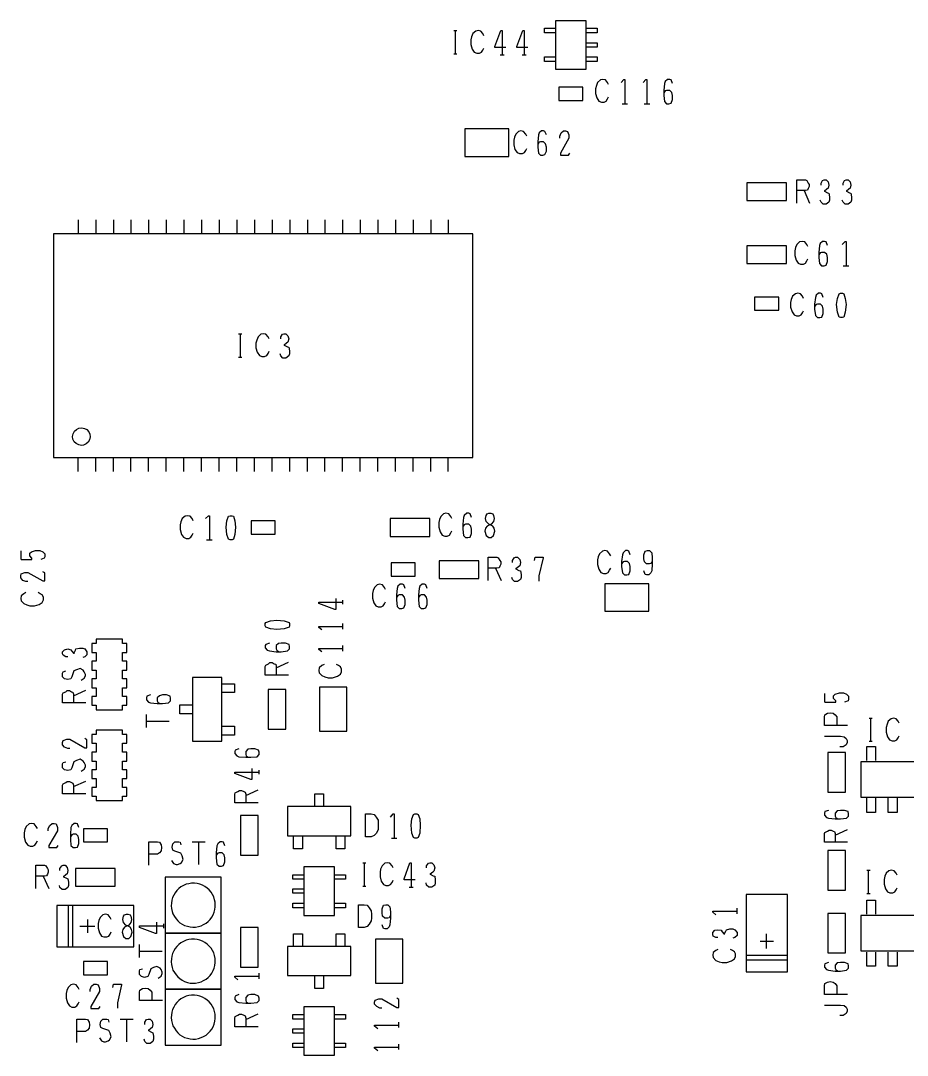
# Model space of a CAD drawing. Header units: millimetres. Extents: x 0 to 1189, y 35 to 806.
# Drawn here: x 520.2 to 630.9, y 424.9 to 554 of the extents above; entities that cross this region are included whole.
import ezdxf

# ---------------------------------------------------------------- set-up
doc = ezdxf.new("R2010")
doc.units = ezdxf.units.MM
doc.layers.add('Pen 1', color=7, linetype='Continuous')

msp = doc.modelspace()

# ---------------------------------------------------------------- linework, layer by layer
at = {"layer": 'Pen 1', "color": 7, "lineweight": 30}
for p, q in [((574.28, 552.83), (574.65, 552.83)), ((574.45, 552.83), (574.45, 549.92)), ((574.28, 549.92), (574.65, 549.92)), ((580.08, 549.8), (580.58, 549.8)), ((582.83, 549.8), (583.33, 549.8)), ((595.33, 543.67), (596, 543.67)), ((598.08, 543.67), (598.75, 543.67)), ((618.03, 532.83), (618.72, 531.28)), ((527.38, 529.2), (527.38, 527.45)), ((529.58, 529.2), (529.58, 527.45)), ((531.78, 529.2), (531.78, 527.45)), ((533.97, 529.2), (533.97, 527.45)), ((536.17, 529.2), (536.17, 527.45)), ((538.38, 529.2), (538.38, 527.45)), ((540.58, 529.2), (540.58, 527.45)), ((542.78, 529.2), (542.78, 527.45)), ((544.97, 529.2), (544.97, 527.45)), ((547.2, 529.2), (547.2, 527.45)), ((549.4, 529.2), (549.4, 527.45)), ((551.6, 529.2), (551.6, 527.45)), ((553.8, 529.2), (553.8, 527.45)), ((556, 529.2), (556, 527.45)), ((558.2, 529.2), (558.2, 527.45)), ((560.4, 529.2), (560.4, 527.45)), ((562.6, 529.2), (562.6, 527.45)), ((564.8, 529.2), (564.8, 527.45)), ((567, 529.2), (567, 527.45)), ((569.2, 529.2), (569.2, 527.45)), ((571.4, 529.2), (571.4, 527.45)), ((573.6, 529.2), (573.6, 527.45)), ((622.92, 523.45), (623.62, 523.45)), ((547.42, 514.95), (547.83, 514.95)), ((547.6, 514.95), (547.6, 512.05)), ((547.42, 512.05), (547.83, 512.05)), ((527.38, 497.75), (527.38, 499.5)), ((529.58, 497.75), (529.58, 499.5)), ((531.78, 497.75), (531.78, 499.5)), ((533.97, 497.75), (533.97, 499.5)), ((536.17, 497.75), (536.17, 499.5)), ((538.38, 497.75), (538.38, 499.5)), ((540.58, 497.75), (540.58, 499.5)), ((542.78, 497.75), (542.78, 499.5)), ((544.97, 497.75), (544.97, 499.5)), ((547.2, 497.75), (547.2, 499.5)), ((549.4, 497.75), (549.4, 499.5)), ((551.6, 497.75), (551.6, 499.5)), ((553.8, 497.75), (553.8, 499.5)), ((556, 497.75), (556, 499.5)), ((558.2, 497.75), (558.2, 499.5)), ((560.4, 497.75), (560.4, 499.5)), ((562.6, 497.75), (562.6, 499.5)), ((564.8, 497.75), (564.8, 499.5)), ((567, 497.75), (567, 499.5)), ((569.2, 497.75), (569.2, 499.5)), ((571.4, 497.75), (571.4, 499.5)), ((573.6, 497.75), (573.6, 499.5)), ((543.42, 489.23), (544.12, 489.23)), ((579.5, 485.7), (580.2, 484.15)), ((560.45, 481.2), (560.45, 481.7)), ((560.45, 478.1), (560.45, 478.77)), ((560.45, 475.35), (560.45, 476.02)), ((552.1, 473.27), (553.65, 473.95)), ((526.78, 469.77), (528.33, 470.45)), ((535.9, 465.8), (535.9, 467.42)), ((535.9, 466.58), (538.75, 466.58)), ((626.15, 466.98), (626.55, 466.98)), ((626.33, 466.98), (626.33, 464.08)), ((626.15, 464.08), (626.55, 464.08)), ((549.97, 459.98), (549.97, 460.48)), ((526.78, 458.42), (528.33, 459.1)), ((548.3, 457.3), (549.85, 458)), ((621.92, 452.38), (623.47, 453.05)), ((541.62, 451.52), (543.25, 451.52)), ((542.4, 451.52), (542.4, 448.7)), ((566.5, 452), (567.17, 452)), ((562.92, 448.9), (563.3, 448.9)), ((563.08, 448.9), (563.08, 446)), ((523, 447.25), (523.7, 445.7)), ((625.88, 448), (626.28, 448)), ((626.05, 448), (626.05, 445.08)), ((562.92, 446), (563.3, 446)), ((568.72, 445.88), (569.22, 445.88)), ((625.88, 445.08), (626.28, 445.08)), ((526.17, 438.42), (526.17, 443.58)), ((526.72, 438.42), (526.72, 443.58)), ((609.67, 442.52), (609.67, 443.23)), ((528.53, 441.85), (528.53, 440.15)), ((527.6, 441), (529.45, 441)), ((538.08, 440.75), (538.08, 441.27)), ((613.35, 438.2), (613.35, 440.05)), ((535.03, 437.1), (535.03, 438.73)), ((612.53, 439.12), (614.2, 439.12)), ((535.03, 437.88), (537.88, 437.88)), ((615.95, 437.33), (610.78, 437.33)), ((615.95, 436.77), (610.78, 436.77)), ((549.97, 434.42), (549.97, 435.12)), ((532.62, 429.38), (534.25, 429.38)), ((533.4, 429.38), (533.4, 426.55)), ((548.3, 429.35), (549.85, 430.05)), ((567.42, 428.33), (567.42, 429)), ((567.42, 425.58), (567.42, 426.25))]:
    msp.add_line(p, q, dxfattribs=at)
for points in [[(585.6, 552.55), (585.6, 553.1), (586.97, 553.1), (586.97, 552.55), (585.6, 552.55)], [(590.83, 554.05), (586.97, 554.05), (586.97, 548), (590.83, 548), (590.83, 554.05)], [(590.83, 552.55), (590.83, 553.1), (592.2, 553.1), (592.2, 552.55), (590.83, 552.55)], [(578.05, 552.17), (577.92, 552.45), (577.65, 552.75), (577.33, 552.83), (577.03, 552.75), (576.67, 552.45), (576.5, 552.05), (576.42, 551.67), (576.42, 551.08), (576.6, 550.5), (576.85, 550.12), (577.15, 550), (577.5, 550), (577.75, 550.12), (577.92, 550.38), (578.05, 550.62)], [(580.8, 550.7), (579.42, 550.7), (579.42, 550.83), (580.15, 552.83), (580.33, 552.83), (580.33, 549.8)], [(583.55, 550.7), (582.17, 550.7), (582.17, 550.83), (582.9, 552.83), (583.08, 552.83), (583.08, 549.8)], [(590.83, 550.75), (590.83, 551.3), (592.2, 551.3), (592.2, 550.75), (590.83, 550.75)], [(585.6, 548.97), (585.6, 549.53), (586.97, 549.53), (586.97, 548.97), (585.6, 548.97)], [(590.83, 548.97), (590.83, 549.53), (592.2, 549.53), (592.2, 548.97), (590.83, 548.97)], [(593.62, 546.08), (593.5, 546.33), (593.25, 546.65), (592.9, 546.72), (592.6, 546.65), (592.25, 546.33), (592.1, 545.95), (592, 545.55), (592, 544.97), (592.17, 544.4), (592.42, 544), (592.72, 543.88), (593.08, 543.88), (593.33, 544), (593.5, 544.28), (593.62, 544.53)], [(595.17, 546.33), (595.53, 546.72), (595.65, 546.72), (595.65, 543.67)], [(597.92, 546.33), (598.28, 546.72), (598.4, 546.72), (598.4, 543.67)], [(601.58, 546.2), (601.42, 546.65), (601.25, 546.72), (600.97, 546.72), (600.67, 546.45), (600.6, 546.2), (600.53, 545.35), (600.53, 544.72), (600.6, 543.95), (600.85, 543.67), (601.15, 543.67), (601.42, 543.75), (601.58, 544.2), (601.58, 544.72), (601.5, 545.1), (601.25, 545.35), (600.85, 545.35), (600.67, 545.3), (600.53, 545.05)], [(587.4, 545.75), (587.4, 544.1), (590.42, 544.1), (590.42, 545.75), (587.4, 545.75)], [(581.17, 540.53), (575.67, 540.53), (575.67, 537.08), (581.17, 537.08), (581.17, 540.53)], [(583.4, 539.65), (583.28, 539.9), (583, 540.22), (582.67, 540.28), (582.38, 540.22), (582.03, 539.9), (581.85, 539.5), (581.78, 539.12), (581.78, 538.55), (581.92, 537.97), (582.2, 537.58), (582.5, 537.45), (582.85, 537.45), (583.1, 537.58), (583.28, 537.83), (583.4, 538.1)], [(585.85, 539.78), (585.67, 540.22), (585.5, 540.28), (585.25, 540.28), (584.95, 540.03), (584.85, 539.78), (584.78, 538.92), (584.78, 538.28), (584.85, 537.53), (585.12, 537.25), (585.42, 537.25), (585.67, 537.33), (585.85, 537.78), (585.85, 538.28), (585.75, 538.67), (585.5, 538.92), (585.12, 538.92), (584.95, 538.88), (584.78, 538.6)], [(587.53, 539.38), (587.53, 539.65), (587.7, 540.03), (588, 540.28), (588.25, 540.28), (588.5, 540.22), (588.67, 539.78), (588.67, 539.38), (587.6, 537.53), (587.6, 537.25), (588.6, 537.25), (588.78, 537.53)], [(610.88, 531.6), (615.85, 531.6), (615.85, 533.8), (610.88, 533.8), (610.88, 531.6)], [(617.12, 531.28), (617.12, 534.17), (618.2, 534.17), (618.38, 534.1), (618.55, 533.78), (618.67, 533.6), (618.67, 533.33), (618.55, 533.08), (618.47, 532.88), (618.2, 532.83), (617.12, 532.83)], [(620.15, 533.53), (620.15, 533.78), (620.35, 534.1), (620.53, 534.17), (620.78, 534.17), (621.05, 533.92), (621.12, 533.53), (621.05, 533.15), (620.88, 533), (620.58, 532.75), (620.53, 532.75)], [(622.9, 533.53), (622.9, 533.78), (623.1, 534.1), (623.28, 534.17), (623.53, 534.17), (623.8, 533.92), (623.88, 533.53), (623.8, 533.15), (623.62, 533), (623.33, 532.75), (623.28, 532.75)], [(620.58, 532.75), (620.95, 532.55), (621.12, 532.5), (621.22, 532.05), (621.22, 531.65), (621.12, 531.4), (620.78, 531.15), (620.4, 531.15), (620.15, 531.4), (620.05, 531.65)], [(623.33, 532.75), (623.7, 532.55), (623.88, 532.5), (623.97, 532.05), (623.97, 531.65), (623.88, 531.4), (623.53, 531.15), (623.15, 531.15), (622.9, 531.4), (622.8, 531.65)], [(576.67, 527.45), (524.3, 527.45), (524.3, 499.5), (576.67, 499.5), (576.67, 527.45)], [(610.88, 523.72), (615.85, 523.72), (615.85, 525.92), (610.88, 525.92), (610.88, 523.72)], [(618.5, 525.85), (618.38, 526.1), (618.12, 526.42), (617.78, 526.47), (617.47, 526.42), (617.12, 526.1), (616.95, 525.72), (616.88, 525.33), (616.88, 524.75), (617.05, 524.17), (617.3, 523.78), (617.6, 523.65), (617.95, 523.65), (618.2, 523.78), (618.38, 524.05), (618.5, 524.3)], [(620.95, 525.97), (620.78, 526.42), (620.6, 526.47), (620.35, 526.47), (620.05, 526.22), (619.97, 525.97), (619.88, 525.12), (619.88, 524.5), (619.97, 523.72), (620.22, 523.45), (620.53, 523.45), (620.78, 523.53), (620.95, 523.97), (620.95, 524.5), (620.88, 524.88), (620.6, 525.12), (620.22, 525.12), (620.05, 525.08), (619.88, 524.8)], [(622.8, 526.1), (623.15, 526.47), (623.28, 526.47), (623.28, 523.45)], [(614.88, 517.9), (614.88, 519.55), (611.85, 519.55), (611.85, 517.9), (614.88, 517.9)], [(617.97, 519.38), (617.85, 519.65), (617.6, 519.95), (617.25, 520.03), (616.95, 519.95), (616.6, 519.65), (616.42, 519.25), (616.35, 518.88), (616.35, 518.28), (616.53, 517.7), (616.78, 517.33), (617.08, 517.2), (617.42, 517.2), (617.67, 517.33), (617.85, 517.58), (617.97, 517.83)], [(620.42, 519.5), (620.25, 519.95), (620.08, 520.03), (619.83, 520.03), (619.53, 519.78), (619.45, 519.5), (619.35, 518.67), (619.35, 518.03), (619.45, 517.25), (619.7, 517), (620, 517), (620.25, 517.05), (620.42, 517.5), (620.42, 518.03), (620.35, 518.42), (620.08, 518.67), (619.7, 518.67), (619.53, 518.6), (619.35, 518.35)], [(622.83, 520.03), (623, 519.95), (623.17, 519.38), (623.28, 518.6), (623.17, 517.65), (623, 517.05), (622.83, 517), (622.58, 517), (622.4, 517.05), (622.2, 517.65), (622.1, 518.6), (622.2, 519.38), (622.4, 519.95), (622.58, 520.03), (622.83, 520.03)], [(551.22, 514.33), (551.1, 514.58), (550.83, 514.9), (550.5, 514.95), (550.17, 514.9), (549.85, 514.58), (549.67, 514.17), (549.58, 513.8), (549.58, 513.22), (549.75, 512.65), (550.03, 512.25), (550.33, 512.12), (550.65, 512.12), (550.92, 512.25), (551.1, 512.5), (551.22, 512.78)], [(552.67, 514.33), (552.67, 514.58), (552.9, 514.9), (553.08, 514.95), (553.33, 514.95), (553.58, 514.7), (553.67, 514.33), (553.58, 513.92), (553.4, 513.8), (553.1, 513.55), (553.08, 513.55)], [(553.1, 513.55), (553.5, 513.35), (553.67, 513.28), (553.75, 512.83), (553.75, 512.45), (553.67, 512.2), (553.33, 511.92), (552.95, 511.92), (552.67, 512.2), (552.6, 512.45)], [(527.78, 501.02), (527.45, 501.08), (527.12, 501.25), (526.88, 501.48), (526.72, 501.8), (526.67, 502.15), (526.75, 502.48), (526.9, 502.8), (527.15, 503.02), (527.47, 503.17), (527.83, 503.23), (528.15, 503.15), (528.47, 503), (528.7, 502.73), (528.85, 502.42), (528.88, 502.08), (528.8, 501.73), (528.62, 501.42), (528.38, 501.2), (528.05, 501.05), (527.78, 501.02)], [(541.75, 491.6), (541.62, 491.88), (541.38, 492.2), (541.03, 492.25), (540.72, 492.2), (540.38, 491.88), (540.2, 491.48), (540.12, 491.1), (540.12, 490.52), (540.3, 489.92), (540.55, 489.55), (540.85, 489.42), (541.2, 489.42), (541.45, 489.55), (541.62, 489.8), (541.75, 490.08)], [(543.3, 491.88), (543.65, 492.25), (543.78, 492.25), (543.78, 489.23)], [(546.6, 492.25), (546.78, 492.2), (546.95, 491.6), (547.03, 490.83), (546.95, 489.88), (546.78, 489.3), (546.6, 489.23), (546.35, 489.23), (546.17, 489.3), (545.95, 489.88), (545.88, 490.83), (545.95, 491.6), (546.17, 492.2), (546.35, 492.25), (546.6, 492.25)], [(574.05, 491.9), (573.9, 492.15), (573.65, 492.48), (573.3, 492.55), (573, 492.48), (572.67, 492.15), (572.5, 491.77), (572.4, 491.38), (572.4, 490.8), (572.58, 490.23), (572.83, 489.83), (573.15, 489.7), (573.47, 489.7), (573.75, 489.83), (573.9, 490.1), (574.05, 490.35)], [(576.5, 492.02), (576.33, 492.48), (576.15, 492.55), (575.9, 492.55), (575.58, 492.27), (575.5, 492.02), (575.42, 491.2), (575.42, 490.55), (575.5, 489.77), (575.75, 489.52), (576.05, 489.52), (576.33, 489.58), (576.5, 490.02), (576.5, 490.55), (576.4, 490.92), (576.15, 491.2), (575.75, 491.2), (575.58, 491.12), (575.42, 490.88)], [(578.67, 492.55), (578.9, 492.55), (579.15, 492.48), (579.25, 492.27), (579.33, 491.9), (579.25, 491.52), (578.97, 491.2), (578.47, 490.92), (578.25, 490.67), (578.17, 490.3), (578.35, 489.77), (578.65, 489.52), (578.97, 489.52), (579.25, 489.77), (579.4, 490.3), (579.33, 490.67), (579.15, 490.92), (578.65, 491.2), (578.35, 491.52), (578.25, 491.9), (578.35, 492.27), (578.47, 492.48), (578.67, 492.55)], [(552, 489.95), (552, 491.6), (548.97, 491.6), (548.97, 489.95), (552, 489.95)], [(571.3, 491.88), (566.35, 491.88), (566.35, 489.67), (571.3, 489.67), (571.3, 491.88)], [(520.2, 487.85), (520.2, 486.85), (520.25, 486.77), (521.6, 486.77), (521.6, 486.95), (521.35, 487.25), (521.35, 487.58), (521.55, 487.75), (522.05, 487.92), (522.58, 487.92), (522.95, 487.75), (523.22, 487.5), (523.22, 487.1), (523.15, 486.95), (522.7, 486.77)], [(578.6, 484.15), (578.6, 487.05), (579.67, 487.05), (579.85, 486.98), (580.03, 486.65), (580.15, 486.48), (580.15, 486.2), (580.03, 485.95), (579.95, 485.75), (579.67, 485.7), (578.6, 485.7)], [(581.62, 486.4), (581.62, 486.65), (581.83, 486.98), (582, 487.05), (582.25, 487.05), (582.53, 486.77), (582.6, 486.4), (582.53, 486), (582.35, 485.88), (582.05, 485.62), (582, 485.62)], [(584.38, 486.65), (584.45, 487.05), (585.45, 487.05), (585.45, 486.98), (584.92, 484.73), (584.92, 484.08)], [(593.88, 487.25), (593.75, 487.5), (593.5, 487.83), (593.15, 487.9), (592.85, 487.83), (592.5, 487.5), (592.33, 487.12), (592.25, 486.73), (592.25, 486.15), (592.42, 485.58), (592.67, 485.17), (592.97, 485.05), (593.33, 485.05), (593.58, 485.17), (593.75, 485.45), (593.88, 485.7)], [(596.33, 487.38), (596.15, 487.83), (595.97, 487.9), (595.72, 487.9), (595.42, 487.62), (595.35, 487.38), (595.25, 486.52), (595.25, 485.9), (595.35, 485.12), (595.6, 484.85), (595.9, 484.85), (596.15, 484.92), (596.33, 485.38), (596.33, 485.9), (596.25, 486.27), (595.97, 486.52), (595.6, 486.52), (595.42, 486.48), (595.25, 486.23)], [(599.08, 486.52), (598.9, 486.27), (598.72, 486.23), (598.35, 486.23), (598.1, 486.48), (598, 486.85), (598, 487.38), (598.17, 487.83), (598.47, 487.9), (598.72, 487.9), (599, 487.62), (599.08, 486.98), (599.08, 486.23), (599, 485.38), (598.9, 485.12), (598.65, 484.85), (598.35, 484.85), (598.17, 484.92), (598, 485.38)], [(569.47, 484.7), (569.47, 486.35), (566.45, 486.35), (566.45, 484.7), (569.47, 484.7)], [(572.47, 484.42), (577.42, 484.42), (577.42, 486.62), (572.47, 486.62), (572.47, 484.42)], [(521.1, 484.02), (520.83, 484.02), (520.45, 484.17), (520.2, 484.5), (520.2, 484.75), (520.25, 485), (520.7, 485.17), (521.1, 485.17), (522.95, 484.1), (523.22, 484.1), (523.22, 485.1), (522.95, 485.25)], [(582.05, 485.62), (582.42, 485.42), (582.6, 485.38), (582.7, 484.92), (582.7, 484.52), (582.6, 484.27), (582.25, 484.02), (581.88, 484.02), (581.62, 484.27), (581.53, 484.52)], [(565.75, 483.05), (565.62, 483.3), (565.38, 483.62), (565.03, 483.7), (564.72, 483.62), (564.38, 483.3), (564.2, 482.92), (564.12, 482.52), (564.12, 481.95), (564.3, 481.38), (564.55, 481), (564.85, 480.85), (565.2, 480.85), (565.45, 481), (565.62, 481.25), (565.75, 481.5)], [(568.2, 483.17), (568.03, 483.62), (567.88, 483.7), (567.6, 483.7), (567.3, 483.45), (567.22, 483.17), (567.12, 482.35), (567.12, 481.7), (567.22, 480.92), (567.47, 480.67), (567.78, 480.67), (568.03, 480.73), (568.2, 481.17), (568.2, 481.7), (568.12, 482.08), (567.88, 482.35), (567.47, 482.35), (567.3, 482.27), (567.12, 482.02)], [(570.95, 483.17), (570.78, 483.62), (570.62, 483.7), (570.35, 483.7), (570.05, 483.45), (569.97, 483.17), (569.88, 482.35), (569.88, 481.7), (569.97, 480.92), (570.22, 480.67), (570.53, 480.67), (570.78, 480.73), (570.95, 481.17), (570.95, 481.7), (570.88, 482.08), (570.62, 482.35), (570.22, 482.35), (570.05, 482.27), (569.88, 482.02)], [(593.15, 480.33), (598.65, 480.33), (598.65, 483.75), (593.15, 483.75), (593.15, 480.33)], [(520.83, 482.65), (520.58, 482.5), (520.25, 482.25), (520.2, 481.9), (520.25, 481.6), (520.58, 481.27), (520.95, 481.1), (521.35, 481), (521.92, 481), (522.5, 481.17), (522.9, 481.42), (523.03, 481.75), (523.03, 482.08), (522.9, 482.35), (522.65, 482.5), (522.38, 482.65)], [(559.55, 481.92), (559.55, 480.55), (559.42, 480.55), (557.42, 481.27), (557.42, 481.45), (560.45, 481.45)], [(550.75, 478.77), (550.83, 478.92), (551.4, 479.1), (552.17, 479.2), (553.12, 479.1), (553.72, 478.92), (553.78, 478.77), (553.78, 478.5), (553.72, 478.33), (553.12, 478.12), (552.17, 478.02), (551.4, 478.12), (550.83, 478.33), (550.75, 478.5), (550.75, 478.77)], [(557.8, 477.98), (557.42, 478.3), (557.42, 478.42), (560.45, 478.42)], [(532.92, 468.02), (532.92, 468.58), (533.47, 468.58), (533.47, 469.67), (532.92, 469.67), (532.92, 470.77), (533.47, 470.77), (533.47, 471.88), (532.92, 471.88), (532.92, 472.98), (533.47, 472.98), (533.47, 474.08), (532.92, 474.08), (532.92, 475.17), (533.47, 475.17), (533.47, 476.27), (532.92, 476.27), (532.92, 476.83), (529.62, 476.83), (529.62, 476.27), (529.08, 476.27), (529.08, 475.17), (529.62, 475.17), (529.62, 474.08), (529.08, 474.08), (529.08, 472.98), (529.62, 472.98), (529.62, 471.88), (529.08, 471.88), (529.08, 470.77), (529.62, 470.77), (529.62, 469.67), (529.08, 469.67), (529.08, 468.58), (529.62, 468.58), (529.62, 468.02), (532.92, 468.02)], [(526.08, 474.62), (525.83, 474.62), (525.5, 474.85), (525.42, 475.02), (525.42, 475.27), (525.67, 475.52), (526.08, 475.62), (526.45, 475.52), (526.6, 475.35), (526.85, 475.05), (526.85, 475.02)], [(526.85, 475.05), (527.05, 475.45), (527.1, 475.62), (527.55, 475.7), (527.95, 475.7), (528.2, 475.62), (528.45, 475.27), (528.45, 474.88), (528.2, 474.62), (527.95, 474.55)], [(551.28, 476.35), (550.83, 476.17), (550.75, 476.02), (550.75, 475.75), (551, 475.45), (551.28, 475.38), (552.1, 475.27), (552.75, 475.27), (553.53, 475.38), (553.78, 475.62), (553.78, 475.92), (553.72, 476.17), (553.28, 476.35), (552.75, 476.35), (552.38, 476.27), (552.1, 476.02), (552.1, 475.62), (552.17, 475.45), (552.42, 475.27)], [(557.8, 475.23), (557.42, 475.55), (557.42, 475.67), (560.45, 475.67)], [(527.75, 471.7), (528.12, 471.95), (528.28, 472.27), (528.28, 472.42), (528.12, 472.77), (528, 472.95), (527.62, 473.17), (527.17, 473.02), (526.85, 472.88), (526.6, 472.12), (526.45, 471.88), (526.08, 471.8), (525.67, 471.88), (525.42, 472.12), (525.42, 472.6), (525.5, 472.77), (525.83, 472.88)], [(553.65, 472.35), (550.75, 472.35), (550.75, 473.42), (550.83, 473.6), (551.15, 473.77), (551.33, 473.9), (551.6, 473.9), (551.85, 473.77), (552.05, 473.7), (552.1, 473.42), (552.1, 472.35)], [(558.08, 473.67), (557.8, 473.55), (557.47, 473.27), (557.42, 472.92), (557.47, 472.62), (557.8, 472.3), (558.2, 472.12), (558.58, 472.02), (559.15, 472.02), (559.75, 472.2), (560.12, 472.48), (560.25, 472.77), (560.25, 473.1), (560.12, 473.38), (559.88, 473.55), (559.62, 473.67)], [(545.33, 464.08), (545.33, 472.05), (541.67, 472.05), (541.67, 464.08), (545.33, 464.08)], [(528.33, 468.88), (525.42, 468.88), (525.42, 469.95), (525.5, 470.12), (525.83, 470.27), (526, 470.42), (526.28, 470.42), (526.53, 470.27), (526.72, 470.2), (526.78, 469.95), (526.78, 468.88)], [(545.33, 471.27), (546.92, 471.27), (546.92, 470.17), (545.33, 470.17)], [(553.33, 465.6), (553.33, 470.55), (551.12, 470.55), (551.12, 465.6), (553.33, 465.6)], [(560.95, 465.33), (560.95, 470.83), (557.5, 470.83), (557.5, 465.33), (560.95, 465.33)], [(536.42, 469.88), (535.97, 469.7), (535.9, 469.52), (535.9, 469.27), (536.17, 468.98), (536.42, 468.88), (537.25, 468.8), (537.9, 468.8), (538.67, 468.88), (538.92, 469.15), (538.92, 469.45), (538.88, 469.7), (538.42, 469.88), (537.9, 469.88), (537.53, 469.77), (537.25, 469.52), (537.25, 469.15), (537.33, 468.98), (537.58, 468.8)], [(620.58, 470.05), (620.58, 469.05), (620.62, 468.98), (622, 468.98), (622, 469.12), (621.72, 469.42), (621.72, 469.77), (621.92, 469.95), (622.45, 470.12), (622.95, 470.12), (623.35, 469.95), (623.6, 469.7), (623.6, 469.3), (623.53, 469.12), (623.08, 468.98)], [(541.67, 467.5), (540.08, 467.5), (540.08, 468.62), (541.67, 468.62)], [(623.47, 466.05), (620.58, 466.05), (620.58, 467.12), (620.62, 467.38), (620.95, 467.6), (621.28, 467.62), (621.67, 467.6), (621.92, 467.38), (622.12, 467.12), (622.12, 466.05)], [(629.92, 466.33), (629.8, 466.58), (629.55, 466.9), (629.2, 466.98), (628.9, 466.9), (628.55, 466.58), (628.4, 466.2), (628.3, 465.8), (628.3, 465.23), (628.47, 464.65), (628.72, 464.25), (629.03, 464.12), (629.38, 464.12), (629.62, 464.25), (629.8, 464.52), (629.92, 464.77)], [(532.92, 456.67), (532.92, 457.23), (533.47, 457.23), (533.47, 458.33), (532.92, 458.33), (532.92, 459.42), (533.47, 459.42), (533.47, 460.52), (532.92, 460.52), (532.92, 461.62), (533.47, 461.62), (533.47, 462.73), (532.92, 462.73), (532.92, 463.83), (533.47, 463.83), (533.47, 464.92), (532.92, 464.92), (532.92, 465.48), (529.62, 465.48), (529.62, 464.92), (529.08, 464.92), (529.08, 463.83), (529.62, 463.83), (529.62, 462.73), (529.08, 462.73), (529.08, 461.62), (529.62, 461.62), (529.62, 460.52), (529.08, 460.52), (529.08, 459.42), (529.62, 459.42), (529.62, 458.33), (529.08, 458.33), (529.08, 457.23), (529.62, 457.23), (529.62, 456.67), (532.92, 456.67)], [(545.33, 465.98), (546.92, 465.98), (546.92, 464.85), (545.33, 464.85)], [(526.33, 463.2), (526.08, 463.2), (525.67, 463.35), (525.42, 463.65), (525.42, 463.92), (525.5, 464.17), (525.95, 464.35), (526.33, 464.35), (528.2, 463.27), (528.45, 463.27), (528.45, 464.27), (528.2, 464.42)], [(620.58, 464.7), (622.58, 464.7), (623.03, 464.62), (623.28, 464.45), (623.4, 464.2), (623.4, 463.92), (623.28, 463.62), (622.9, 463.38), (622.5, 463.38)], [(547.45, 463.15), (547, 462.98), (546.95, 462.8), (546.95, 462.55), (547.2, 462.25), (547.45, 462.15), (548.3, 462.08), (548.95, 462.08), (549.72, 462.15), (549.97, 462.42), (549.97, 462.73), (549.9, 462.98), (549.45, 463.15), (548.95, 463.15), (548.55, 463.08), (548.3, 462.8), (548.3, 462.42), (548.35, 462.25), (548.62, 462.08)], [(623.2, 457.73), (623.2, 462.67), (621, 462.67), (621, 457.73), (623.2, 457.73)], [(625.88, 461.7), (625.88, 463.45), (626.97, 463.45), (626.97, 461.7)], [(527.75, 460.35), (528.12, 460.6), (528.28, 460.9), (528.28, 461.08), (528.12, 461.42), (528, 461.6), (527.62, 461.83), (527.17, 461.67), (526.85, 461.5), (526.6, 460.77), (526.45, 460.52), (526.08, 460.45), (525.67, 460.52), (525.42, 460.77), (525.42, 461.25), (525.5, 461.42), (525.83, 461.5)], [(633.08, 461.52), (625.1, 461.52), (625.1, 457.12), (633.08, 457.12), (633.08, 461.52)], [(549.08, 460.7), (549.08, 459.33), (548.95, 459.33), (546.95, 460.05), (546.95, 460.23), (549.97, 460.23)], [(528.33, 457.52), (525.42, 457.52), (525.42, 458.6), (525.5, 458.75), (525.83, 458.92), (526, 459.08), (526.28, 459.08), (526.53, 458.92), (526.72, 458.85), (526.78, 458.6), (526.78, 457.52)], [(549.85, 456.4), (546.95, 456.4), (546.95, 457.48), (547, 457.65), (547.33, 457.83), (547.53, 457.95), (547.78, 457.95), (548.05, 457.83), (548.22, 457.73), (548.3, 457.48), (548.3, 456.4)], [(556.92, 455.92), (556.92, 457.52), (558.03, 457.52), (558.03, 455.92)], [(626.97, 456.98), (626.97, 455.2), (625.88, 455.2), (625.88, 456.98)], [(629.65, 456.98), (629.65, 455.2), (628.53, 455.2), (628.53, 456.98)], [(549.85, 449.88), (549.85, 454.83), (547.65, 454.83), (547.65, 449.88), (549.85, 449.88)], [(553.5, 452.27), (561.45, 452.27), (561.45, 455.92), (553.5, 455.92), (553.5, 452.27)], [(563.28, 452.17), (563.28, 455.02), (563.95, 455.02), (564.35, 454.95), (564.6, 454.62), (564.83, 454.25), (564.85, 453.85), (564.85, 453.35), (564.83, 453.02), (564.6, 452.58), (564.35, 452.33), (563.95, 452.17), (563.28, 452.17)], [(566.38, 454.62), (566.7, 455.02), (566.85, 455.02), (566.85, 452)], [(569.67, 455.02), (569.85, 454.95), (570.03, 454.38), (570.1, 453.6), (570.03, 452.62), (569.85, 452.05), (569.67, 452), (569.42, 452), (569.25, 452.05), (569.03, 452.62), (568.95, 453.6), (569.03, 454.38), (569.25, 454.95), (569.42, 455.02), (569.67, 455.02)], [(621.08, 455.45), (620.62, 455.3), (620.58, 455.12), (620.58, 454.85), (620.83, 454.55), (621.08, 454.48), (621.92, 454.38), (622.58, 454.38), (623.35, 454.48), (623.6, 454.73), (623.6, 455.02), (623.53, 455.3), (623.08, 455.45), (622.58, 455.45), (622.17, 455.38), (621.92, 455.12), (621.92, 454.73), (622, 454.55), (622.25, 454.38)], [(522.28, 453.2), (522.15, 453.45), (521.88, 453.77), (521.55, 453.83), (521.25, 453.77), (520.9, 453.45), (520.72, 453.05), (520.65, 452.67), (520.65, 452.1), (520.8, 451.5), (521.08, 451.12), (521.38, 451), (521.7, 451), (521.97, 451.12), (522.15, 451.38), (522.28, 451.65)], [(523.65, 452.92), (523.65, 453.2), (523.83, 453.58), (524.12, 453.83), (524.38, 453.83), (524.62, 453.77), (524.8, 453.33), (524.8, 452.92), (523.72, 451.05), (523.72, 450.8), (524.72, 450.8), (524.9, 451.05)], [(527.47, 453.33), (527.3, 453.77), (527.12, 453.83), (526.88, 453.83), (526.58, 453.58), (526.47, 453.33), (526.4, 452.48), (526.4, 451.83), (526.47, 451.05), (526.75, 450.8), (527.05, 450.8), (527.3, 450.88), (527.47, 451.33), (527.47, 451.83), (527.38, 452.23), (527.12, 452.48), (526.75, 452.48), (526.58, 452.42), (526.4, 452.15)], [(528.03, 453.17), (528.03, 451.52), (531.05, 451.52), (531.05, 453.17), (528.03, 453.17)], [(555.38, 452.27), (555.38, 450.67), (554.25, 450.67), (554.25, 452.27)], [(560.7, 452.27), (560.7, 450.67), (559.58, 450.67), (559.58, 452.27)], [(623.47, 451.48), (620.58, 451.48), (620.58, 452.55), (620.62, 452.7), (620.95, 452.88), (621.15, 453), (621.4, 453), (621.67, 452.88), (621.85, 452.8), (621.92, 452.55), (621.92, 451.48)], [(536.2, 448.62), (536.2, 451.52), (537.28, 451.52), (537.53, 451.48), (537.75, 451.15), (537.8, 450.83), (537.75, 450.42), (537.53, 450.17), (537.28, 449.98), (536.2, 449.98)], [(539.05, 449.2), (539.3, 448.83), (539.6, 448.7), (539.78, 448.7), (540.1, 448.83), (540.28, 448.95), (540.5, 449.33), (540.38, 449.8), (540.2, 450.1), (539.47, 450.38), (539.2, 450.5), (539.12, 450.88), (539.2, 451.27), (539.47, 451.52), (539.95, 451.52), (540.1, 451.48), (540.2, 451.15)], [(545.7, 451.02), (545.53, 451.48), (545.35, 451.52), (545.1, 451.52), (544.8, 451.27), (544.7, 451.02), (544.62, 450.17), (544.62, 449.52), (544.7, 448.75), (544.97, 448.5), (545.28, 448.5), (545.53, 448.58), (545.7, 449.02), (545.7, 449.52), (545.62, 449.92), (545.35, 450.17), (544.97, 450.17), (544.8, 450.1), (544.62, 449.85)], [(623.2, 445.5), (623.2, 450.45), (621, 450.45), (621, 445.5), (623.2, 445.5)], [(522.1, 445.7), (522.1, 448.6), (523.17, 448.6), (523.35, 448.52), (523.53, 448.2), (523.65, 448.02), (523.65, 447.75), (523.53, 447.5), (523.42, 447.3), (523.17, 447.25), (522.1, 447.25)], [(525.1, 447.95), (525.1, 448.2), (525.33, 448.52), (525.5, 448.6), (525.75, 448.6), (526, 448.33), (526.1, 447.95), (526, 447.55), (525.85, 447.42), (525.53, 447.17), (525.5, 447.17)], [(555.55, 442.35), (559.4, 442.35), (559.4, 448.4), (555.55, 448.4), (555.55, 442.35)], [(566.7, 448.27), (566.58, 448.52), (566.3, 448.85), (565.97, 448.9), (565.67, 448.85), (565.33, 448.52), (565.15, 448.12), (565.08, 447.75), (565.08, 447.17), (565.22, 446.6), (565.5, 446.2), (565.8, 446.08), (566.15, 446.08), (566.4, 446.2), (566.58, 446.45), (566.7, 446.73)], [(569.45, 446.77), (568.08, 446.77), (568.08, 446.9), (568.8, 448.9), (568.97, 448.9), (568.97, 445.88)], [(570.9, 448.27), (570.9, 448.52), (571.12, 448.85), (571.3, 448.9), (571.55, 448.9), (571.8, 448.65), (571.9, 448.27), (571.8, 447.88), (571.65, 447.75), (571.35, 447.5), (571.3, 447.5)], [(525.53, 447.17), (525.92, 446.98), (526.1, 446.92), (526.17, 446.48), (526.17, 446.08), (526.1, 445.83), (525.75, 445.58), (525.38, 445.58), (525.1, 445.83), (525.03, 446.08)], [(532, 448.2), (527.05, 448.2), (527.05, 446), (532, 446), (532, 448.2)], [(538.25, 440.12), (545.25, 440.12), (545.25, 447.1), (538.25, 447.1), (538.25, 440.12)], [(554.17, 446.88), (554.17, 447.42), (555.55, 447.42), (555.55, 446.88), (554.17, 446.88)], [(559.4, 446.88), (559.4, 447.42), (560.78, 447.42), (560.78, 446.88), (559.4, 446.88)], [(571.35, 447.5), (571.72, 447.3), (571.9, 447.23), (571.97, 446.77), (571.97, 446.4), (571.9, 446.12), (571.55, 445.88), (571.17, 445.88), (570.9, 446.12), (570.83, 446.4)], [(629.65, 447.35), (629.53, 447.6), (629.28, 447.92), (628.92, 448), (628.62, 447.92), (628.28, 447.6), (628.12, 447.23), (628.03, 446.83), (628.03, 446.25), (628.2, 445.67), (628.45, 445.27), (628.75, 445.15), (629.1, 445.15), (629.35, 445.27), (629.53, 445.55), (629.65, 445.8)], [(544.5, 443.62), (544.47, 443.98), (544.42, 444.3), (544.3, 444.65), (544.15, 444.95), (543.97, 445.25), (543.75, 445.52), (543.5, 445.75), (543.2, 445.95), (542.9, 446.12), (542.58, 446.25), (542.22, 446.33), (541.9, 446.38), (541.55, 446.35), (541.2, 446.3), (540.85, 446.23), (540.55, 446.08), (540.22, 445.9), (539.95, 445.7), (539.7, 445.45), (539.5, 445.17), (539.33, 444.88), (539.17, 444.58), (539.08, 444.23), (539.03, 443.88), (539, 443.52), (539.05, 443.2), (539.12, 442.85), (539.22, 442.52), (539.4, 442.2), (539.6, 441.92), (539.83, 441.65), (540.08, 441.42), (540.38, 441.25), (540.67, 441.08), (541.03, 440.98), (541.35, 440.9), (541.7, 440.88), (542.05, 440.88), (542.4, 440.95), (542.72, 441.05), (543.05, 441.2), (543.35, 441.38), (543.62, 441.6), (543.85, 441.85), (544.08, 442.12), (544.22, 442.42), (544.38, 442.75), (544.45, 443.08), (544.5, 443.42), (544.5, 443.62)], [(554.17, 445.1), (554.17, 445.65), (555.55, 445.65), (555.55, 445.1), (554.17, 445.1)], [(615.95, 435.3), (615.95, 444.95), (610.78, 444.95), (610.78, 435.3), (615.95, 435.3)], [(524.7, 438.42), (534.35, 438.42), (534.35, 443.58), (524.7, 443.58), (524.7, 438.42)], [(554.17, 443.3), (554.17, 443.85), (555.55, 443.85), (555.55, 443.3), (554.17, 443.3)], [(559.4, 443.3), (559.4, 443.85), (560.78, 443.85), (560.78, 443.3), (559.4, 443.3)], [(562.4, 440.83), (562.4, 443.67), (563.08, 443.67), (563.47, 443.6), (563.72, 443.27), (563.95, 442.9), (564, 442.5), (564, 442), (563.95, 441.67), (563.72, 441.23), (563.47, 440.95), (563.08, 440.83), (562.4, 440.83)], [(566.4, 442.33), (566.22, 442.05), (566.05, 442), (565.67, 442), (565.4, 442.25), (565.33, 442.65), (565.33, 443.15), (565.5, 443.6), (565.8, 443.67), (566.05, 443.67), (566.3, 443.4), (566.4, 442.77), (566.4, 442), (566.3, 441.15), (566.22, 440.9), (565.97, 440.65), (565.67, 440.65), (565.5, 440.7), (565.33, 441.15)], [(625.88, 442.5), (625.88, 444.25), (626.97, 444.25), (626.97, 442.5)], [(531.5, 441.83), (531.38, 442.1), (531.12, 442.42), (530.78, 442.48), (530.47, 442.42), (530.12, 442.1), (529.95, 441.7), (529.88, 441.33), (529.88, 440.75), (530.05, 440.15), (530.3, 439.77), (530.6, 439.65), (530.95, 439.65), (531.2, 439.77), (531.38, 440.02), (531.5, 440.3)], [(533.4, 442.48), (533.6, 442.48), (533.88, 442.42), (533.95, 442.23), (534.05, 441.83), (533.95, 441.45), (533.7, 441.12), (533.17, 440.88), (532.97, 440.6), (532.88, 440.23), (533.05, 439.7), (533.35, 439.45), (533.7, 439.45), (533.95, 439.7), (534.12, 440.23), (534.05, 440.6), (533.88, 440.88), (533.35, 441.12), (533.05, 441.45), (532.97, 441.83), (533.05, 442.23), (533.17, 442.42), (533.4, 442.48)], [(607.03, 442.4), (606.65, 442.75), (606.65, 442.88), (609.67, 442.88)], [(623.2, 437.65), (623.2, 442.6), (621, 442.6), (621, 437.65), (623.2, 437.65)], [(633.08, 442.33), (625.1, 442.33), (625.1, 437.92), (633.08, 437.92), (633.08, 442.33)], [(537.15, 441.48), (537.15, 440.1), (537.03, 440.1), (535.03, 440.85), (535.03, 441.02), (538.08, 441.02)], [(547.65, 440.85), (547.65, 435.9), (549.85, 435.9), (549.85, 440.85), (547.65, 440.85)], [(607.28, 439.58), (607.03, 439.58), (606.7, 439.77), (606.65, 439.95), (606.65, 440.2), (606.9, 440.48), (607.28, 440.55), (607.67, 440.48), (607.8, 440.3), (608.05, 440), (608.05, 439.95)], [(608.05, 440), (608.25, 440.38), (608.33, 440.55), (608.78, 440.65), (609.15, 440.65), (609.4, 440.55), (609.67, 440.2), (609.67, 439.83), (609.4, 439.58), (609.15, 439.48)], [(538.25, 433.15), (545.25, 433.15), (545.25, 440.12), (538.25, 440.12), (538.25, 433.15)], [(544.5, 436.62), (544.47, 436.98), (544.42, 437.33), (544.3, 437.65), (544.15, 437.98), (543.97, 438.25), (543.75, 438.52), (543.5, 438.77), (543.2, 438.98), (542.9, 439.12), (542.58, 439.25), (542.22, 439.35), (541.9, 439.38), (541.55, 439.38), (541.2, 439.33), (540.85, 439.23), (540.55, 439.1), (540.22, 438.92), (539.95, 438.73), (539.7, 438.48), (539.5, 438.2), (539.33, 437.9), (539.17, 437.58), (539.08, 437.25), (539.03, 436.9), (539, 436.55), (539.05, 436.2), (539.12, 435.85), (539.22, 435.52), (539.4, 435.23), (539.6, 434.92), (539.83, 434.67), (540.08, 434.45), (540.38, 434.25), (540.67, 434.1), (541.03, 433.98), (541.35, 433.9), (541.7, 433.88), (542.05, 433.9), (542.4, 433.95), (542.72, 434.05), (543.05, 434.2), (543.35, 434.38), (543.62, 434.6), (543.85, 434.85), (544.08, 435.12), (544.22, 435.45), (544.38, 435.77), (544.45, 436.1), (544.5, 436.45), (544.5, 436.62)], [(554.25, 438.45), (554.25, 440.05), (555.38, 440.05), (555.38, 438.45)], [(559.58, 438.45), (559.58, 440.05), (560.7, 440.05), (560.7, 438.45)], [(564.5, 439.38), (564.5, 433.88), (567.92, 433.88), (567.92, 439.38), (564.5, 439.38)], [(561.45, 438.45), (553.5, 438.45), (553.5, 434.83), (561.45, 434.83), (561.45, 438.45)], [(607.28, 438.1), (607.03, 437.98), (606.7, 437.73), (606.65, 437.38), (606.7, 437.08), (607.03, 436.73), (607.42, 436.55), (607.8, 436.48), (608.38, 436.48), (608.95, 436.65), (609.35, 436.9), (609.47, 437.2), (609.47, 437.55), (609.35, 437.8), (609.1, 437.98), (608.83, 438.1)], [(626.97, 437.75), (626.97, 436), (625.88, 436), (625.88, 437.75)], [(629.65, 437.75), (629.65, 436), (628.53, 436), (628.53, 437.75)], [(528.03, 436.58), (528.03, 434.92), (531.05, 434.92), (531.05, 436.58), (528.03, 436.58)], [(537.35, 434.52), (537.75, 434.77), (537.88, 435.08), (537.88, 435.25), (537.75, 435.6), (537.6, 435.77), (537.22, 435.98), (536.78, 435.85), (536.45, 435.67), (536.2, 434.95), (536.08, 434.7), (535.67, 434.6), (535.3, 434.7), (535.03, 434.95), (535.03, 435.42), (535.1, 435.6), (535.42, 435.67)], [(621.08, 436.48), (620.62, 436.3), (620.58, 436.15), (620.58, 435.88), (620.83, 435.58), (621.08, 435.5), (621.92, 435.4), (622.58, 435.4), (623.35, 435.5), (623.6, 435.75), (623.6, 436.05), (623.53, 436.3), (623.08, 436.48), (622.58, 436.48), (622.17, 436.4), (621.92, 436.15), (621.92, 435.75), (622, 435.58), (622.25, 435.4)], [(547.33, 434.3), (546.95, 434.65), (546.95, 434.77), (549.97, 434.77)], [(558.03, 434.83), (558.03, 433.2), (556.92, 433.2), (556.92, 434.83)], [(623.47, 432.48), (620.58, 432.48), (620.58, 433.55), (620.62, 433.83), (620.95, 434.02), (621.28, 434.08), (621.67, 434.02), (621.92, 433.83), (622.12, 433.55), (622.12, 432.48)], [(527.5, 433.1), (527.38, 433.35), (527.12, 433.67), (526.78, 433.75), (526.47, 433.67), (526.12, 433.35), (525.97, 432.98), (525.88, 432.58), (525.88, 432), (526.05, 431.42), (526.3, 431.05), (526.6, 430.9), (526.95, 430.9), (527.2, 431.05), (527.38, 431.3), (527.5, 431.55)], [(528.88, 432.85), (528.88, 433.1), (529.05, 433.5), (529.35, 433.75), (529.62, 433.75), (529.88, 433.67), (530.05, 433.23), (530.05, 432.85), (528.97, 430.98), (528.97, 430.73), (529.95, 430.73), (530.12, 430.98)], [(531.72, 433.35), (531.8, 433.75), (532.8, 433.75), (532.8, 433.67), (532.28, 431.42), (532.28, 430.77)], [(537.92, 431.7), (535.03, 431.7), (535.03, 432.77), (535.1, 433.02), (535.42, 433.23), (535.75, 433.27), (536.12, 433.23), (536.38, 433.02), (536.58, 432.77), (536.58, 431.7)], [(538.25, 426.15), (545.25, 426.15), (545.25, 433.15), (538.25, 433.15), (538.25, 426.15)], [(544.5, 429.65), (544.47, 430), (544.42, 430.33), (544.3, 430.67), (544.15, 430.98), (543.97, 431.27), (543.75, 431.55), (543.5, 431.77), (543.2, 431.98), (542.9, 432.15), (542.58, 432.27), (542.22, 432.35), (541.9, 432.4), (541.55, 432.38), (541.2, 432.35), (540.85, 432.25), (540.55, 432.1), (540.22, 431.92), (539.95, 431.73), (539.7, 431.48), (539.5, 431.2), (539.33, 430.9), (539.17, 430.6), (539.08, 430.25), (539.03, 429.9), (539, 429.58), (539.05, 429.23), (539.12, 428.88), (539.22, 428.55), (539.4, 428.25), (539.6, 427.95), (539.83, 427.7), (540.08, 427.45), (540.38, 427.27), (540.67, 427.1), (541.03, 427), (541.35, 426.92), (541.7, 426.9), (542.05, 426.9), (542.4, 426.98), (542.72, 427.08), (543.05, 427.23), (543.35, 427.4), (543.62, 427.62), (543.85, 427.88), (544.08, 428.15), (544.22, 428.45), (544.38, 428.77), (544.45, 429.12), (544.5, 429.45), (544.5, 429.65)], [(547.45, 432.45), (547, 432.27), (546.95, 432.1), (546.95, 431.85), (547.2, 431.55), (547.45, 431.48), (548.3, 431.38), (548.95, 431.38), (549.72, 431.48), (549.97, 431.73), (549.97, 432.02), (549.9, 432.27), (549.45, 432.45), (548.95, 432.45), (548.55, 432.38), (548.3, 432.1), (548.3, 431.73), (548.35, 431.55), (548.62, 431.38)], [(565.3, 430.77), (565.05, 430.77), (564.67, 430.95), (564.4, 431.25), (564.4, 431.5), (564.47, 431.75), (564.92, 431.92), (565.3, 431.92), (567.17, 430.85), (567.42, 430.85), (567.42, 431.85), (567.17, 432.02)], [(555.55, 424.88), (559.4, 424.88), (559.4, 430.92), (555.55, 430.92), (555.55, 424.88)], [(620.58, 431.15), (622.58, 431.15), (623.03, 431.08), (623.28, 430.9), (623.4, 430.65), (623.4, 430.38), (623.28, 430.08), (622.9, 429.83), (622.5, 429.83)], [(527.2, 426.48), (527.2, 429.38), (528.28, 429.38), (528.55, 429.33), (528.75, 429), (528.8, 428.67), (528.75, 428.27), (528.55, 428.02), (528.28, 427.83), (527.2, 427.83)], [(530.05, 427.05), (530.3, 426.67), (530.6, 426.55), (530.78, 426.55), (531.12, 426.67), (531.3, 426.8), (531.5, 427.2), (531.38, 427.65), (531.2, 427.98), (530.47, 428.23), (530.22, 428.35), (530.12, 428.73), (530.22, 429.12), (530.47, 429.38), (530.95, 429.38), (531.12, 429.33), (531.2, 429)], [(535.72, 428.73), (535.72, 429), (535.92, 429.33), (536.1, 429.38), (536.35, 429.38), (536.62, 429.12), (536.7, 428.73), (536.62, 428.35), (536.45, 428.23), (536.15, 427.98), (536.1, 427.98)], [(549.85, 428.45), (546.95, 428.45), (546.95, 429.52), (547, 429.7), (547.33, 429.88), (547.53, 430), (547.78, 430), (548.05, 429.88), (548.22, 429.8), (548.3, 429.52), (548.3, 428.45)], [(554.17, 429.4), (554.17, 429.95), (555.55, 429.95), (555.55, 429.4), (554.17, 429.4)], [(559.4, 429.4), (559.4, 429.95), (560.78, 429.95), (560.78, 429.4), (559.4, 429.4)], [(536.15, 427.98), (536.53, 427.77), (536.7, 427.7), (536.8, 427.25), (536.8, 426.88), (536.7, 426.6), (536.35, 426.35), (535.97, 426.35), (535.72, 426.6), (535.62, 426.88)], [(554.17, 427.62), (554.17, 428.17), (555.55, 428.17), (555.55, 427.62), (554.17, 427.62)], [(564.8, 428.2), (564.4, 428.52), (564.4, 428.65), (567.42, 428.65)], [(554.17, 425.83), (554.17, 426.38), (555.55, 426.38), (555.55, 425.83), (554.17, 425.83)], [(559.4, 425.83), (559.4, 426.38), (560.78, 426.38), (560.78, 425.83), (559.4, 425.83)], [(564.8, 425.45), (564.4, 425.77), (564.4, 425.9), (567.42, 425.9)]]:
    msp.add_lwpolyline(points, dxfattribs=at)

doc.saveas('drawing.dxf')
